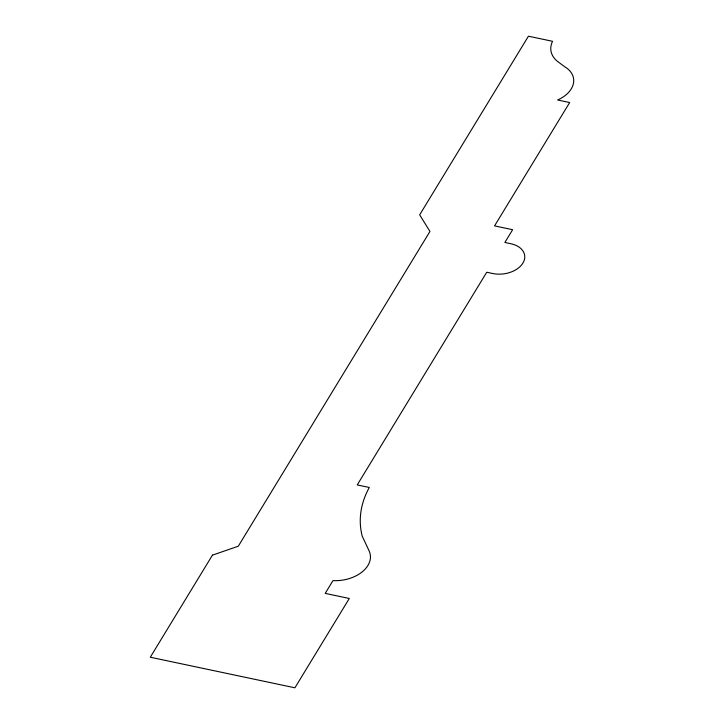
<?xml version="1.0" encoding="UTF-8"?>
<svg xmlns="http://www.w3.org/2000/svg" width="724" height="724" viewBox="0 0 724 724"><rect width="100%" height="100%" fill="white"/><g stroke="black" fill="none" stroke-linecap="round" stroke-linejoin="round"><path stroke-width="1.09" d="M212.449 555.145L150.284 657.229L294.912 687.8L349.303 598.476L325.203 593.381L332.968 580.621A31.648 21.05 -8 0 0 369.059 550.792L362.235 536.167A135.922 90.419 -8 0 1 369.285 487.469L357.231 484.926L486.736 272.242L492.763 273.518A23.078 15.358 -8 0 0 522.918 263.084A23.078 15.358 -8 0 0 510.891 243.744L504.863 242.468L512.637 229.707L494.555 225.888L569.67 102.527L557.616 99.984A30.761 20.462 -8 0 0 564.611 66.68L558.457 62.119A32.743 21.783 -8 0 1 552.548 41.295L528.439 36.2L419.658 214.856L429.966 231.436L238.296 546.204L212.449 555.145"/></g></svg>
